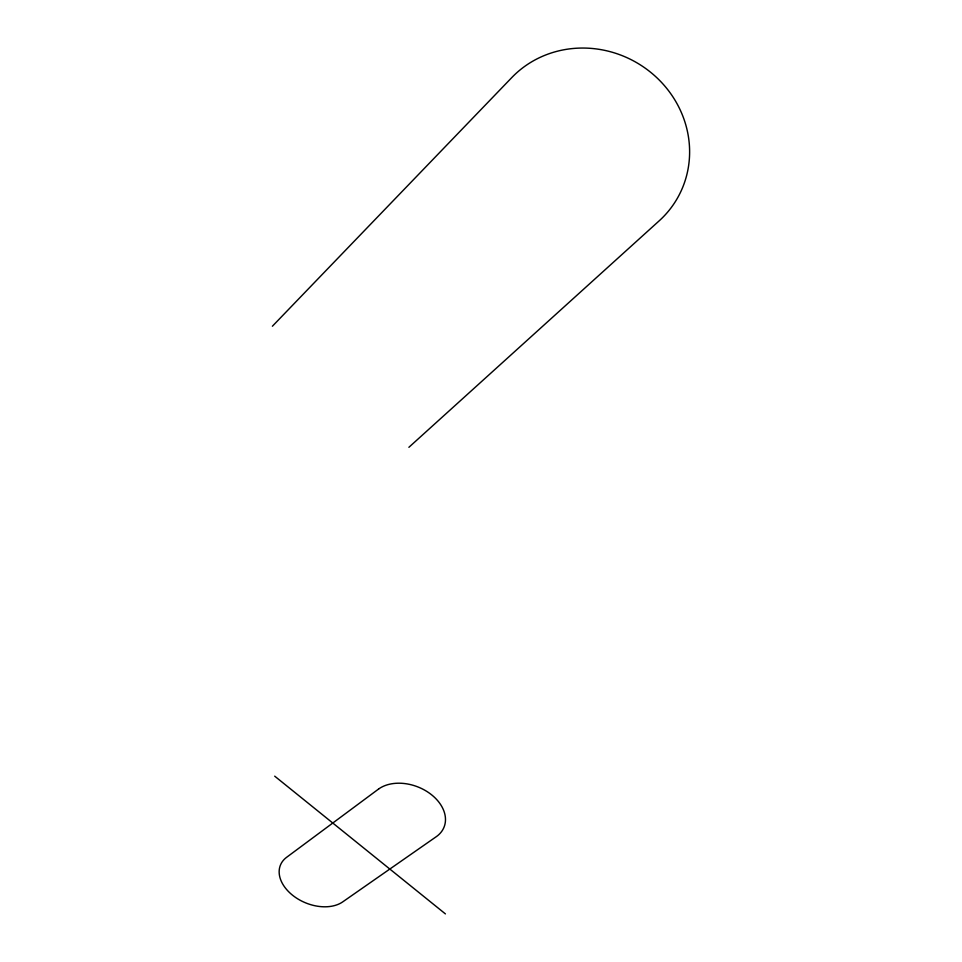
<?xml version="1.0" encoding="UTF-8"?>
<svg xmlns="http://www.w3.org/2000/svg" width="962" height="962" viewBox="0 0 962 962"><rect width="100%" height="100%" fill="white"/><g stroke="black" fill="none" stroke-linecap="round" stroke-linejoin="round"><path stroke-width="1.44" d="M272.39 326.226L511.892 77.465A103.199 97.378 30 0 1 658.044 78.86A103.199 97.378 30 0 1 659.186 220.827L408.886 447.306M274.699 776.166L445.418 913.9M378.619 789.008L286.339 857.515A37.35 25.252 22.8 0 0 292.737 895.369A37.35 25.252 22.8 0 0 342.448 902.067L436.556 836.495A39.201 27.814 21.2 0 0 432.034 795.165A39.201 27.814 21.2 0 0 378.619 789.008"/></g></svg>
